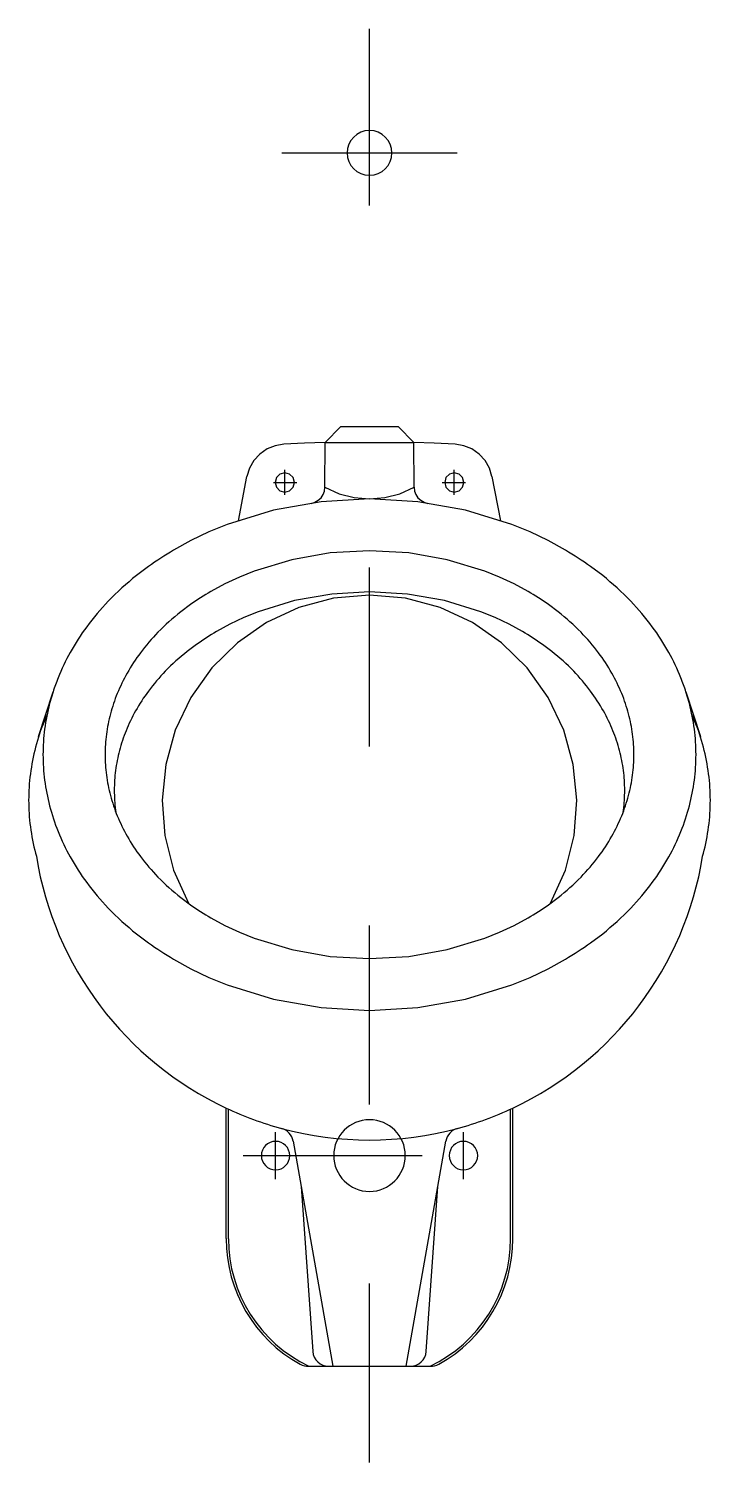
# Model space of a CAD drawing. Extents: x -1015.655 to -1015.274, y 934.512 to 935.313.
import ezdxf

# ---------------------------------------------------------------- set-up
doc = ezdxf.new("R2010")
doc.units = 0
doc.header["$LTSCALE"] = 0.2
doc.header["$MEASUREMENT"] = 0
for name, pattern in [('AXES', [0.54, 0.3, -0.08, 0.08, -0.08]), ('CACHE', [0.24, 0.12, -0.12]), ('CONTINU', [0])]:
    doc.linetypes.add(name, pattern=pattern)
doc.layers.get('0').update_dxf_attribs({"linetype": 'CONTINUOUS'})
doc.layers.add('DECA_EIXOS', color=5, linetype='AXES')

msp = doc.modelspace()

# ---------------------------------------------------------------- linework, layer by layer
at = {"linetype": 'CONTINU'}
for points in [[(-1015.46471, 935.25645, 1), (-1015.46471, 935.23144)], [(-1015.46471, 935.23144, 1), (-1015.46471, 935.25645)], [(-1015.57423, 935.02205, 0.01771), (-1015.58834, 935.01283), (-1015.59506, 935.00776)], [(-1015.33436, 935.00776), (-1015.34108, 935.01283, 0.017708), (-1015.35519, 935.02205)], [(-1015.59506, 935.00776, 0.033168), (-1015.61074, 934.99346)], [(-1015.31869, 934.99346, 0.033165), (-1015.33436, 935.00776)], [(-1015.61074, 934.99346, 0.032134), (-1015.62279, 934.97917)], [(-1015.55339, 934.9989, 0.017676), (-1015.56482, 934.99155), (-1015.57027, 934.9875)], [(-1015.35916, 934.9875), (-1015.3646, 934.99155, 0.017676), (-1015.37603, 934.9989)], [(-1015.30664, 934.97917, 0.032131), (-1015.31869, 934.99346)], [(-1015.57027, 934.9875, 0.033095), (-1015.58296, 934.9761)], [(-1015.34647, 934.9761, 0.033107), (-1015.35916, 934.9875)], [(-1015.62279, 934.97917, 0.031725), (-1015.632, 934.96488)], [(-1015.58296, 934.9761, 0.032188), (-1015.59271, 934.96471)], [(-1015.55032, 934.97651, 0.017693), (-1015.56135, 934.96936), (-1015.56661, 934.96543)], [(-1015.36281, 934.96543), (-1015.36807, 934.96936, 0.017686), (-1015.3791, 934.97651)], [(-1015.33671, 934.96471, 0.032184), (-1015.34647, 934.9761)], [(-1015.29742, 934.96488, 0.031727), (-1015.30664, 934.97917)], [(-1015.632, 934.96488, 0.031654), (-1015.63883, 934.95059)], [(-1015.59271, 934.96471, 0.031903), (-1015.60018, 934.95331)], [(-1015.56661, 934.96543, 0.033131), (-1015.57886, 934.95434)], [(-1015.35056, 934.95434, 0.033142), (-1015.36281, 934.96543)], [(-1015.32925, 934.95331, 0.031906), (-1015.33671, 934.96471)], [(-1015.29059, 934.95059, 0.031674), (-1015.29742, 934.96488)], [(-1015.60018, 934.95331, 0.031972), (-1015.60571, 934.94191)], [(-1015.57886, 934.95434, 0.032166), (-1015.58828, 934.94325)], [(-1015.34114, 934.94325, 0.032158), (-1015.35056, 934.95434)], [(-1015.32371, 934.94191, 0.031966), (-1015.32925, 934.95331)], [(-1015.63883, 934.95059, 0.017378), (-1015.64164, 934.94286)], [(-1015.28778, 934.94286, 0.017379), (-1015.29059, 934.95059)], [(-1015.64355, 934.9363, 0.031916), (-1015.64633, 934.92201)], [(-1015.60571, 934.94191, 0.032193), (-1015.60953, 934.93051)], [(-1015.58828, 934.94325, 0.031814), (-1015.59549, 934.93217)], [(-1015.33394, 934.93217, 0.031813), (-1015.34114, 934.94325)], [(-1015.31989, 934.93051, 0.032182), (-1015.32371, 934.94191)], [(-1015.2831, 934.92201, 0.031914), (-1015.28587, 934.9363)], [(-1015.60953, 934.93051, 0.032386), (-1015.61178, 934.91912)], [(-1015.59549, 934.93217, 0.031811), (-1015.60083, 934.92108)], [(-1015.3286, 934.92108, 0.031816), (-1015.33394, 934.93217)], [(-1015.31765, 934.91912, 0.032386), (-1015.31989, 934.93051)], [(-1015.64648, 934.92665, 0.031981), (-1015.65141, 934.91184)], [(-1015.64633, 934.92201, 0.031994), (-1015.64724, 934.90772)], [(-1015.60083, 934.92108, 0.031989), (-1015.60451, 934.91)], [(-1015.32491, 934.91, 0.031994), (-1015.3286, 934.92108)], [(-1015.28218, 934.90772, 0.031986), (-1015.2831, 934.92201)], [(-1015.27802, 934.91184, 0.031974), (-1015.28294, 934.92665)], [(-1015.65141, 934.91184, 0.032147), (-1015.6543, 934.89703)], [(-1015.61178, 934.91912, 0.032506), (-1015.61252, 934.90772)], [(-1015.31691, 934.90772, 0.032483), (-1015.31765, 934.91912)], [(-1015.27512, 934.89703, 0.032158), (-1015.27802, 934.91184)], [(-1015.64724, 934.90772, 0.031994), (-1015.64633, 934.89343)], [(-1015.61252, 934.90772, 0.032506), (-1015.61178, 934.89632)], [(-1015.60451, 934.91, 0.032168), (-1015.60668, 934.89891)], [(-1015.32274, 934.89891, 0.032145), (-1015.32491, 934.91)], [(-1015.31765, 934.89632, 0.032483), (-1015.31691, 934.90772)], [(-1015.2831, 934.89343, 0.031986), (-1015.28218, 934.90772)], [(-1015.6543, 934.89703, 0.032243), (-1015.65526, 934.88222)], [(-1015.61178, 934.89632, 0.032386), (-1015.60953, 934.88493)], [(-1015.60668, 934.89891, 0.032252), (-1015.6074, 934.88783)], [(-1015.32203, 934.88783, 0.032239), (-1015.32274, 934.89891)], [(-1015.31989, 934.88493, 0.032386), (-1015.31765, 934.89632)], [(-1015.27417, 934.88222, 0.03225), (-1015.27512, 934.89703)], [(-1015.64633, 934.89343, 0.031916), (-1015.64355, 934.87914)], [(-1015.6074, 934.88783, 0.03225), (-1015.60668, 934.87674)], [(-1015.32274, 934.87674, 0.032237), (-1015.32203, 934.88783)], [(-1015.28587, 934.87914, 0.031914), (-1015.2831, 934.89343)], [(-1015.65526, 934.88222, 0.032244), (-1015.6543, 934.86742)], [(-1015.60953, 934.88493, 0.032193), (-1015.60571, 934.87353)], [(-1015.32371, 934.87353, 0.032182), (-1015.31989, 934.88493)], [(-1015.27512, 934.86742, 0.032251), (-1015.27417, 934.88222)], [(-1015.64355, 934.87914, 0.031783), (-1015.63883, 934.86485)], [(-1015.60571, 934.87353, 0.031967), (-1015.60018, 934.86213)], [(-1015.32925, 934.86213, 0.031961), (-1015.32371, 934.87353)], [(-1015.29059, 934.86485, 0.031776), (-1015.28587, 934.87914)], [(-1015.6543, 934.86742, 0.032149), (-1015.65141, 934.85261)], [(-1015.63883, 934.86485, 0.031654), (-1015.632, 934.85056)], [(-1015.29742, 934.85056, 0.031674), (-1015.29059, 934.86485)], [(-1015.27802, 934.85261, 0.03216), (-1015.27512, 934.86742)], [(-1015.60018, 934.86213, 0.031899), (-1015.59271, 934.85073)], [(-1015.33671, 934.85073, 0.031903), (-1015.32925, 934.86213)], [(-1015.65095, 934.85093, 0.24785), (-1015.54485, 934.71025)], [(-1015.632, 934.85056, 0.031726), (-1015.62279, 934.83627)], [(-1015.59271, 934.85073, 0.032189), (-1015.58296, 934.83934)], [(-1015.38458, 934.71025, 0.24785), (-1015.27847, 934.85093)], [(-1015.34647, 934.83934, 0.032186), (-1015.33671, 934.85073)], [(-1015.30664, 934.83627, 0.031727), (-1015.29742, 934.85056)], [(-1015.58296, 934.83934, 0.033094), (-1015.57027, 934.82794)], [(-1015.35916, 934.82794, 0.033107), (-1015.34647, 934.83934)], [(-1015.62279, 934.83627, 0.03213), (-1015.61074, 934.82198)], [(-1015.31869, 934.82198, 0.032126), (-1015.30664, 934.83627)], [(-1015.57027, 934.82794), (-1015.56482, 934.82389, 0.017672), (-1015.55339, 934.81654)], [(-1015.37603, 934.81654, 0.017672), (-1015.3646, 934.82389), (-1015.35916, 934.82794)], [(-1015.61074, 934.82198, 0.033165), (-1015.59506, 934.80768)], [(-1015.33436, 934.80768, 0.033162), (-1015.31869, 934.82198)], [(-1015.59506, 934.80768), (-1015.58834, 934.80261, 0.017708), (-1015.57423, 934.79339)], [(-1015.35519, 934.79339, 0.017707), (-1015.34108, 934.80261), (-1015.33436, 934.80768)], [(-1015.54485, 934.71025, 0.043864), (-1015.51382, 934.69889)], [(-1015.4156, 934.69889, 0.043864), (-1015.38458, 934.71025)], [(-1015.50737, 934.69184, 0.292849), (-1015.51382, 934.69889)], [(-1015.4156, 934.69889, 0.291886), (-1015.42205, 934.69184)], [(-1015.51723, 934.69165, 1), (-1015.51723, 934.67575)], [(-1015.51723, 934.67575, 1), (-1015.51723, 934.69165)], [(-1015.41219, 934.69165, 1), (-1015.41219, 934.67575)], [(-1015.41219, 934.67575, 1), (-1015.41219, 934.69165)], [(-1015.54485, 934.63732, 0.273027), (-1015.50351, 934.56715)], [(-1015.42592, 934.56715, 0.272843), (-1015.38458, 934.63726)], [(-1015.50351, 934.56715, 0.143654), (-1015.49857, 934.56603)], [(-1015.49645, 934.57432, 0.393908), (-1015.48757, 934.56603)], [(-1015.44185, 934.56603, 0.39391), (-1015.43297, 934.57432)], [(-1015.43085, 934.56603, 0.143643), (-1015.42592, 934.56715)]]:
    msp.add_lwpolyline(points, format="xyb", dxfattribs=at)
for points in [[(-1015.48957, 935.08217), (-1015.48071, 935.09103)], [(-1015.48071, 935.09103), (-1015.44871, 935.09103)], [(-1015.44871, 935.09103), (-1015.43985, 935.08217)], [(-1015.51252, 935.08118), (-1015.51739, 935.08037), (-1015.52193, 935.07853), (-1015.52598, 935.07571)], [(-1015.50109, 935.08172), (-1015.51252, 935.08118)], [(-1015.48957, 935.08217), (-1015.50109, 935.08172)], [(-1015.48964, 935.05711), (-1015.48957, 935.08217)], [(-1015.48957, 935.08217), (-1015.43985, 935.08217)], [(-1015.42859, 935.08173), (-1015.43985, 935.08217)], [(-1015.43978, 935.05711), (-1015.43985, 935.08217)], [(-1015.4169, 935.08118), (-1015.42859, 935.08173)], [(-1015.40345, 935.07571), (-1015.4075, 935.07853), (-1015.41204, 935.08037), (-1015.4169, 935.08118)], [(-1015.52598, 935.07571), (-1015.52931, 935.07208), (-1015.53174, 935.06782), (-1015.5332, 935.06311)], [(-1015.39623, 935.06311), (-1015.39768, 935.06782), (-1015.40012, 935.07208), (-1015.40345, 935.07571)], [(-1015.51207, 935.06514), (-1015.51477, 935.06441), (-1015.51669, 935.0625), (-1015.51741, 935.0598)], [(-1015.50673, 935.0598), (-1015.50746, 935.0625), (-1015.50938, 935.06441), (-1015.51207, 935.06514)], [(-1015.41735, 935.06514), (-1015.42005, 935.06441), (-1015.42196, 935.0625), (-1015.42269, 935.0598)], [(-1015.41201, 935.0598), (-1015.41274, 935.0625), (-1015.41465, 935.06441), (-1015.41735, 935.06514)], [(-1015.53792, 935.0383), (-1015.5332, 935.06311)], [(-1015.51741, 935.0598), (-1015.51669, 935.05711), (-1015.51477, 935.05519), (-1015.51207, 935.05446)], [(-1015.51207, 935.05446), (-1015.50938, 935.05519), (-1015.50746, 935.05711), (-1015.50673, 935.0598)], [(-1015.42269, 935.0598), (-1015.42196, 935.05711), (-1015.42005, 935.05519), (-1015.41735, 935.05446)], [(-1015.41735, 935.05446), (-1015.41465, 935.05519), (-1015.41274, 935.05711), (-1015.41201, 935.0598)], [(-1015.39623, 935.06311), (-1015.39151, 935.0383)], [(-1015.46471, 935.05063), (-1015.49178, 935.04907), (-1015.51841, 935.04434), (-1015.54427, 935.03634)], [(-1015.38515, 935.03634), (-1015.41102, 935.04434), (-1015.43764, 935.04907), (-1015.46471, 935.05063)], [(-1015.54427, 935.03634), (-1015.55455, 935.03216), (-1015.56456, 935.02744), (-1015.57423, 935.02205)], [(-1015.35519, 935.02205), (-1015.36486, 935.02744), (-1015.37488, 935.03216), (-1015.38515, 935.03634)], [(-1015.46471, 935.02169), (-1015.48662, 935.02045), (-1015.50818, 935.01667), (-1015.52914, 935.01029)], [(-1015.40028, 935.01029), (-1015.42125, 935.01667), (-1015.44281, 935.02045), (-1015.46471, 935.02169)], [(-1015.52914, 935.01029), (-1015.53745, 935.00697), (-1015.54556, 935.0032), (-1015.55339, 934.9989)], [(-1015.37603, 934.9989), (-1015.38386, 935.0032), (-1015.39197, 935.00697), (-1015.40028, 935.01029)], [(-1015.46471, 934.99689), (-1015.48492, 934.99512), (-1015.50423, 934.98994), (-1015.52225, 934.98159), (-1015.53857, 934.97029), (-1015.55282, 934.95627), (-1015.56459, 934.93974)], [(-1015.46471, 934.99868), (-1015.48586, 934.99747), (-1015.50668, 934.9938), (-1015.52691, 934.9876)], [(-1015.40252, 934.9876), (-1015.42275, 934.9938), (-1015.44356, 934.99747), (-1015.46471, 934.99868)], [(-1015.36483, 934.93974), (-1015.37661, 934.95627), (-1015.39085, 934.97029), (-1015.40718, 934.98159), (-1015.42519, 934.98994), (-1015.4445, 934.99512), (-1015.46471, 934.99689)], [(-1015.52691, 934.9876), (-1015.53493, 934.98436), (-1015.54276, 934.9807), (-1015.55032, 934.97651)], [(-1015.3791, 934.97651), (-1015.38666, 934.9807), (-1015.39449, 934.98436), (-1015.40252, 934.9876)], [(-1015.64968, 934.91795), (-1015.64164, 934.94286)], [(-1015.64164, 934.94286), (-1015.64355, 934.9363)], [(-1015.56459, 934.93974), (-1015.5733, 934.92141), (-1015.57862, 934.90215), (-1015.58055, 934.88238), (-1015.57908, 934.86259), (-1015.57421, 934.8432), (-1015.56592, 934.82468)], [(-1015.3635, 934.82468), (-1015.35522, 934.8432), (-1015.35034, 934.86259), (-1015.34887, 934.88238), (-1015.3508, 934.90215), (-1015.35612, 934.92141), (-1015.36483, 934.93974)], [(-1015.28587, 934.9363), (-1015.28778, 934.94286)], [(-1015.28778, 934.94286), (-1015.27975, 934.91795)], [(-1015.64497, 934.93022), (-1015.64648, 934.92665)], [(-1015.28294, 934.92665), (-1015.28446, 934.93022)], [(-1015.60668, 934.87674), (-1015.60653, 934.8756)], [(-1015.3229, 934.8756), (-1015.32274, 934.87674)], [(-1015.65141, 934.85261), (-1015.65095, 934.85093)], [(-1015.27847, 934.85093), (-1015.27802, 934.85261)], [(-1015.55339, 934.81654), (-1015.54556, 934.81224), (-1015.53745, 934.80847), (-1015.52914, 934.80515)], [(-1015.40028, 934.80515), (-1015.39197, 934.80847), (-1015.38386, 934.81224), (-1015.37603, 934.81654)], [(-1015.52914, 934.80515), (-1015.50818, 934.79877), (-1015.48662, 934.79499), (-1015.46471, 934.79375)], [(-1015.46471, 934.79375), (-1015.44281, 934.79499), (-1015.42125, 934.79877), (-1015.40028, 934.80515)], [(-1015.57423, 934.79339), (-1015.56456, 934.788), (-1015.55455, 934.78328), (-1015.54427, 934.7791)], [(-1015.38515, 934.7791), (-1015.37488, 934.78328), (-1015.36486, 934.788), (-1015.35519, 934.79339)], [(-1015.54427, 934.7791), (-1015.51841, 934.7711), (-1015.49178, 934.76637), (-1015.46471, 934.76481)], [(-1015.46471, 934.76481), (-1015.43764, 934.76637), (-1015.41102, 934.7711), (-1015.38515, 934.7791)], [(-1015.54485, 934.63732), (-1015.54485, 934.71025)], [(-1015.38458, 934.63726), (-1015.38458, 934.71025)], [(-1015.50737, 934.69184), (-1015.48519, 934.56603)], [(-1015.44423, 934.56603), (-1015.42205, 934.69184)], [(-1015.5029, 934.66645), (-1015.49645, 934.57432)], [(-1015.43297, 934.57432), (-1015.42653, 934.66645)], [(-1015.4992, 934.56603), (-1015.43023, 934.56603)]]:
    msp.add_lwpolyline(points, dxfattribs=at)
for points in [[(-1015.49182, 935.05128), (-1015.49063, 935.05303), (-1015.48989, 935.05501), (-1015.48964, 935.05711)], [(-1015.48964, 935.05711), (-1015.48173, 935.05354), (-1015.47336, 935.05136), (-1015.46471, 935.05063)], [(-1015.46471, 935.05063), (-1015.45606, 935.05136), (-1015.44769, 935.05354), (-1015.43978, 935.05711)], [(-1015.43978, 935.05711), (-1015.43953, 935.05501), (-1015.43879, 935.05303), (-1015.43761, 935.05128)], [(-1015.54358, 934.63726), (-1015.54358, 934.70966)], [(-1015.38584, 934.63726), (-1015.38584, 934.70966)]]:
    msp.add_lwpolyline(points)
for points in [[(-1015.49724, 935.0481, 0.072299), (-1015.49338, 935.04985), (-1015.49182, 935.05128)], [(-1015.43761, 935.05128), (-1015.43604, 935.04985, 0.072316), (-1015.43218, 935.0481)], [(-1015.51382, 934.69889, 0.132446), (-1015.4156, 934.69889)], [(-1015.54358, 934.63726, 0.289456), (-1015.49857, 934.56603)], [(-1015.43085, 934.56603, 0.28961), (-1015.38584, 934.63726)]]:
    msp.add_lwpolyline(points, format="xyb")
at = {"linetype": 'CACHE'}
for points in [[(-1015.46471, 934.70371, 1), (-1015.46471, 934.66369)], [(-1015.46471, 934.66369, 1), (-1015.46471, 934.70371)]]:
    msp.add_lwpolyline(points, format="xyb", dxfattribs=at)
at = {"layer": 'DECA_EIXOS'}
for points in [[(-1015.46471, 935.21452), (-1015.46471, 935.31337)], [(-1015.51381, 935.24395), (-1015.41561, 935.24395)], [(-1015.46471, 934.51231), (-1015.46471, 935.11088)], [(-1015.51207, 935.05288), (-1015.51207, 935.06696)], [(-1015.41735, 935.05288), (-1015.41735, 935.06696)], [(-1015.51846, 935.0598), (-1015.50536, 935.0598)], [(-1015.42407, 935.0598), (-1015.41097, 935.0598)], [(-1015.51723, 934.67057), (-1015.51723, 934.69683)], [(-1015.41219, 934.67057), (-1015.41219, 934.69683)], [(-1015.53532, 934.6837), (-1015.39459, 934.6837)]]:
    msp.add_lwpolyline(points, dxfattribs=at)

doc.saveas('drawing.dxf')
